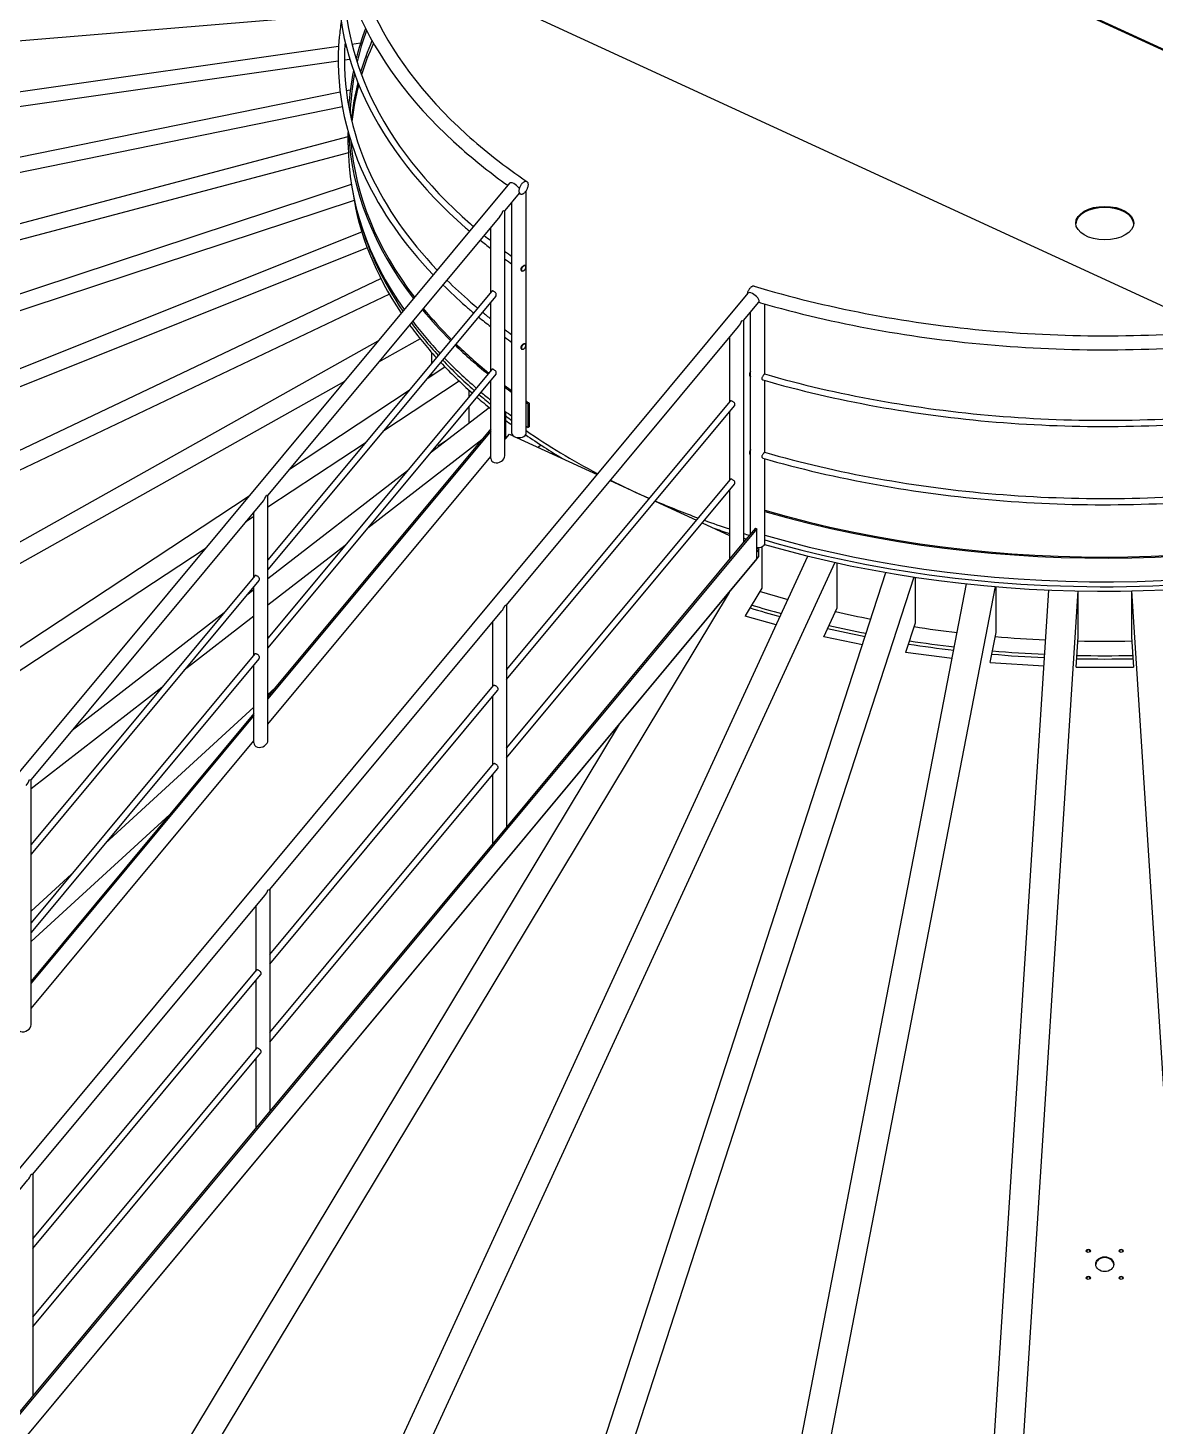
# Model space of a CAD drawing. Header units: millimetres. Extents: x 0 to 126150, y 0 to 89100.
# Drawn here: x 104295 to 108178, y 46745 to 51560 of the extents above; entities that cross this region are included whole.
import ezdxf

# ---------------------------------------------------------------- set-up
doc = ezdxf.new("R2010")
doc.units = ezdxf.units.MM
doc.header["$LTSCALE"] = 150
doc.layers.add('Visible', color=7, linetype='Continuous', lineweight=25)

msp = doc.modelspace()

# ---------------------------------------------------------------- linework, layer by layer
at = {"layer": 'Visible'}
for p, q in [((106401.2, 52318.49), (109635.34, 50829.29)), ((106481.64, 52277.37), (109630.9, 50827.25)), ((108390.33, 50516.39), (105652.97, 51776.85)), ((105370.93, 51606.7), (96945.41, 50911.44)), ((96535.79, 50235.56), (105365.54, 51497.65)), ((105387.06, 51500.73), (105390.4, 51501.2)), ((105411.59, 51504.23), (105441.03, 51508.44)), ((105479.32, 51513.91), (105481.83, 51514.27)), ((105364.11, 51445.93), (96508.11, 50180.09)), ((105404, 51451.63), (105385.41, 51448.97)), ((105425.84, 51454.75), (105425.33, 51454.68)), ((105466.02, 51460.49), (105458.07, 51459.36)), ((96232.13, 49481.99), (105370.57, 51340.23)), ((105391.51, 51344.49), (105405.68, 51347.37)), ((105426.78, 51351.66), (105431.9, 51352.7)), ((105378.38, 51288.31), (96215.38, 49425.07)), ((105400.58, 51292.82), (105399.26, 51292.55)), ((105419.67, 51296.7), (105416.02, 51295.96)), ((96076.51, 48713.52), (105398.91, 51186.05)), ((105398.91, 51157.36), (105398.91, 51199.54)), ((105399.34, 51130.01), (96070.91, 48655.87)), ((96070.91, 47939.82), (105409.45, 51022.21)), ((105954.07, 51025.46), (100149.06, 44056.44)), ((105987.88, 50990.58), (105938.1, 50930.82)), ((106011.09, 50163.04), (106011.09, 50998.88)), ((105418.92, 50965.84), (96076.51, 47882.17)), ((105962.79, 50163.04), (105962.79, 50960.46)), ((105921.36, 50910.71), (105121.99, 49951.06)), ((105938.19, 50086.82), (105938.19, 50930.92)), ((96215.38, 47170.62), (105445.18, 50858.26)), ((105889.89, 50649.7), (105889.89, 50872.94)), ((105464.35, 50802.3), (96232.13, 47113.7)), ((96508.11, 46415.6), (105510.85, 50697.3)), ((105893.11, 50653.57), (105122.07, 49727.93)), ((105540.61, 50642.81), (96535.79, 46360.12)), ((100971.28, 43677.84), (106776.3, 50646.86)), ((105906.95, 50636.9), (105122.07, 49694.65)), ((105889.89, 50380.26), (105889.89, 50616.42)), ((106760.32, 50552.22), (106813.41, 50615.94)), ((106833.31, 50368.21), (106833.31, 50609.61)), ((106785.01, 49817.8), (106785.01, 50581.85)), ((105944.21, 49572.46), (106743.58, 50532.11)), ((106760.41, 50552.32), (106760.41, 49788.26)), ((96945.41, 45684.25), (105502.24, 50483.02)), ((105646.73, 50489.25), (105503.28, 50408.8)), ((106712.11, 50494.33), (106712.11, 50271.1)), ((105686.63, 50405.69), (105686.63, 50441.84)), ((105893.11, 50384.12), (105122.07, 49458.49)), ((105906.95, 50367.46), (105122.07, 49425.2)), ((105670.08, 50352.54), (105731.54, 50393.02)), ((105686.63, 50363.44), (105686.63, 50372.4)), ((105385.31, 50342.64), (96983.68, 45630.91)), ((105781.36, 50343.44), (105518.03, 50170)), ((105814.78, 50290.09), (105814.78, 50312.46)), ((105889.89, 50077.87), (105889.89, 50346.98)), ((106833.31, 50098.76), (106833.31, 50346.04)), ((105196.7, 50040.75), (105608.66, 50312.09)), ((105944.3, 49349.32), (106715.33, 50274.96)), ((106018.17, 50265.35), (106021.98, 50268.11)), ((106018.17, 50183.7), (106018.17, 50265.35)), ((106021.98, 50268.11), (106021.98, 50186.46)), ((105681.2, 50096.45), (105883.83, 50253.29)), ((105814.78, 50199.84), (105814.78, 50256.81)), ((105941.28, 50233.29), (105938.19, 50234.72)), ((105941.28, 50233.29), (105938.19, 50229.58)), ((105941.28, 50146.4), (105941.28, 50233.29)), ((105944.3, 49316.04), (106729.17, 50258.3)), ((106712.11, 50237.82), (106712.11, 50001.65)), ((105889.89, 50179.39), (105122.07, 49257.62)), ((105889.89, 50171.6), (105122.07, 49249.83)), ((105942.87, 50207.11), (105941.28, 50205.88)), ((106021.98, 50186.46), (106018.17, 50183.7)), ((105456.62, 50129.55), (105122.07, 49909.21)), ((105858.73, 50141.98), (105465.77, 49837.82)), ((105711.42, 50119.84), (105708.78, 50122.27)), ((105709.98, 50122.65), (105743.99, 50145.04)), ((105938.19, 50142.69), (105941.28, 50146.4)), ((105941.28, 50146.4), (105953.75, 50161.38)), ((105953.75, 50161.38), (105966.76, 50155.39)), ((105978.5, 50149.98), (106255.98, 50022.21)), ((106052.69, 50115.82), (106061.74, 50124.1)), ((105122.07, 49162.94), (105889.89, 50084.71)), ((106129.28, 50081.88), (106128.31, 50080.99)), ((106833.31, 49784.44), (106833.31, 50076.6)), ((105122.07, 49663.66), (105603.17, 50036.05)), ((105944.3, 49079.88), (106715.33, 50005.52)), ((105944.3, 49046.6), (106729.17, 49988.85)), ((106301.42, 50001.29), (106435.82, 49939.4)), ((97521.8, 44985.77), (105057.43, 49949.02)), ((105105.24, 49930.96), (104305.88, 48971.31)), ((105122.07, 49107.06), (105122.07, 49951.16)), ((106455.85, 49930.17), (106598.03, 49864.7)), ((106712.11, 49968.37), (106712.11, 49730.27)), ((105073.77, 49669.94), (105073.77, 49893.18)), ((106805.95, 49835.14), (101050.8, 42925.99)), ((105073.77, 49877.4), (105044.65, 49858.22)), ((106618.07, 49855.48), (106712.11, 49812.18)), ((106801.26, 49837.3), (106755.14, 49781.93)), ((106801.26, 49837.3), (106805.95, 49835.14)), ((106805.95, 49730.87), (106805.95, 49835.14)), ((106760.41, 49789.94), (106761.42, 49789.47)), ((104905.38, 49766.49), (97570.18, 44935.24)), ((100983.76, 42740.33), (106813.73, 49739.32)), ((103385.65, 41934.74), (106982.44, 49741.27)), ((105387.74, 49777.41), (105122.07, 49571.78)), ((106755.14, 49781.93), (105939.03, 48802.17)), ((106805.95, 49768.97), (106813.73, 49765.38)), ((106813.73, 49765.38), (106805.95, 49756.04)), ((106813.73, 49739.32), (106813.73, 49765.38)), ((106824.86, 49631.11), (106824.86, 49773.84)), ((101050.8, 42821.72), (106805.95, 49730.87)), ((107075.03, 49719.61), (103478.04, 41912.64)), ((107082.91, 49562.95), (107082.91, 49717.88)), ((105076.99, 49673.81), (104305.96, 48748.17)), ((105090.83, 49657.14), (104305.96, 48714.89)), ((104648.68, 41676.14), (107251, 49684.82)), ((107347.19, 49669.15), (104744.77, 41660.16)), ((105953.92, 41500.82), (107528.67, 49645.72)), ((107352.56, 49511.9), (107352.56, 49668.34)), ((106710.99, 49615.98), (102268.23, 42245.42)), ((105049.42, 49607.42), (105073.77, 49626.27)), ((105073.77, 49400.5), (105073.77, 49636.66)), ((107627.29, 49636.24), (106052.5, 41491.15)), ((106766.94, 49535.01), (106824.86, 49631.11)), ((107284.95, 41410.98), (107812.1, 49624.46)), ((107911.95, 49621.29), (107384.79, 41407.74)), ((107630.41, 49478.61), (107630.41, 49635.98)), ((107912.97, 49463.49), (107912.97, 49621.27)), ((108096.85, 49621.27), (108096.85, 49463.49)), ((108625.03, 41407.74), (108097.87, 49621.29)), ((104447.94, 49141.85), (104971.38, 49547.02)), ((105128.1, 48592.7), (105927.46, 49552.35)), ((105944.3, 49572.56), (105944.3, 48808.5)), ((107037.09, 49463.5), (107082.91, 49562.95)), ((105073.77, 49534.4), (104833.98, 49348.79)), ((105896, 49514.57), (105896, 49291.34)), ((106873.37, 49504.55), (106766.28, 49534.32)), ((107319.41, 49409.89), (107352.56, 49511.9)), ((107170.08, 49435.79), (107036.57, 49462.77)), ((107610.35, 49374.87), (107630.41, 49478.61)), ((107906.26, 49358.88), (107912.97, 49463.49)), ((108096.85, 49463.49), (108103.56, 49358.88)), ((105076.99, 49404.37), (104305.96, 48478.73)), ((107478.85, 49388.07), (107319.03, 49409.13)), ((105090.83, 49387.7), (104305.96, 48445.45)), ((105073.77, 49098.11), (105073.77, 49367.22)), ((107795.26, 49362.05), (107610.13, 49374.09)), ((108103.64, 49358.09), (107906.18, 49358.09)), ((104755.95, 49288.38), (104305.96, 48940.08)), ((105122.07, 49264.77), (105147.08, 49287.63)), ((105128.18, 48369.57), (105899.22, 49295.2)), ((105128.18, 48336.29), (105913.06, 49278.54)), ((105896, 49258.06), (105896, 49021.9)), ((104561.13, 48751.78), (105073.77, 49220.6)), ((102180.71, 42273.35), (106333.39, 49162.66)), ((105073.77, 49199.63), (104305.96, 48277.86)), ((105073.77, 49191.84), (104305.96, 48270.07)), ((104305.96, 48183.18), (105073.77, 49104.95)), ((105128.18, 48100.12), (105899.22, 49025.76)), ((104305.96, 48127.3), (104305.96, 48971.41)), ((105128.18, 48066.84), (105913.06, 49009.1)), ((105896, 48988.62), (105896, 48750.52)), ((104783.5, 48851.15), (104305.96, 48414.44)), ((105939.03, 48802.17), (105122.91, 47822.42)), ((104305.96, 48518.43), (104444.77, 48645.36)), ((105128.18, 48592.8), (105128.18, 47828.74)), ((104311.99, 47612.94), (105111.35, 48572.6)), ((105079.88, 48534.82), (105079.88, 48311.58)), ((104312.07, 47389.81), (105083.1, 48315.45)), ((104312.07, 47356.53), (105096.94, 48298.78)), ((105079.88, 48278.3), (105079.88, 48042.14)), ((104312.07, 47120.37), (105083.1, 48046)), ((104312.07, 47087.09), (105096.94, 48029.34)), ((105079.88, 48008.86), (105079.88, 47770.76)), ((105122.91, 47822.42), (104306.8, 46842.66)), ((103495.87, 46633.19), (104295.24, 47592.84)), ((104312.07, 47613.05), (104312.07, 46848.99)), ((104306.8, 46842.66), (103490.69, 45862.9))]:
    msp.add_line(p, q, dxfattribs=at)
for centre, major_axis, ratio, start_param, end_param in [((108004.91, 51239.01), (-2606, 0), 0.5773503, 6.0692757, 6.1399351), ((108004.91, 51239.01), (-2600, 0), 0.5773503, 6.0735174, 6.1469021), ((108004.91, 51157.36), (-2600, 0), 0.5773503, 6.0414805, 6.1158575), ((108004.91, 51136.95), (-2600, 0), 0.5773503, 6.0335599, 6.1082257), ((108004.91, 51239.01), (-2606, 0), 0.5773503, 6.1670388, 6.2511873), ((108004.91, 51239.01), (-2600, 0), 0.5773503, 6.1741133, 6.2676644), ((108004.91, 51157.36), (-2600, 0), 0.5773503, 6.1393932, 6.2252081), ((108004.91, 51136.95), (-2600, 0), 0.5773503, 6.1310128, 6.2158282), ((108004.91, 51239.01), (-2606, 0), 0.5773503, 0.0287535, 0.4179701), ((108004.91, 51239.01), (2606, 0), 0.5773503, 4.2460978, 6.2544318), ((108004.91, 51157.36), (-2606, 0), 0.5773503, 0, 0.3866788), ((108004.91, 51239.01), (-2600, 0), 0.5773503, 0.0456547, 0.4160067), ((108004.91, 51239.01), (2600, 0), 0.5773503, 4.244936, 6.2375306), ((108004.91, 51157.36), (2606, 0), 0.5773503, 4.2460978, 6.2831853), ((108004.91, 51121.44), (-2600, 0), 0.5773503, 0.0846696, 0.3704764), ((105972.63, 51010), (-18.56, 15.46), 0.4023769, 4.1944772, 6.2831853), ((108004.91, 51121.44), (2600, 0), 0.5773503, 4.2447062, 6.1985157), ((108004.91, 50883.84), (100, 0), 0.5773503, 0.0353627, 3.1062299), ((108004.91, 51136.95), (-2600, 0), 0.5773503, 0.1638343, 0.3765923), ((105914.04, 50939.66), (14.26, 39.39), 0.4948632, 4.0809154, 4.6706172), ((105914.04, 50939.66), (-24.13, 8.73), 0.1154811, 2.510119, 3.0998209), ((106794.85, 50631.4), (18.56, -15.46), 0.4023769, 0, 3.1415927), ((108004.91, 51239.01), (2606, 0), 0.5773503, 3.5877607, 3.6677374), ((108004.91, 51239.01), (2600, 0), 0.5773503, 3.585907, 3.66617), ((108004.91, 51121.44), (2600, 0), 0.5773503, 3.541504, 3.6244933), ((108004.91, 51136.95), (2600, 0), 0.5773503, 3.5474598, 3.6300644), ((108004.91, 51157.36), (2606, 0), 0.5773503, 3.5572226, 3.6390266), ((106736.26, 50561.06), (14.26, 39.39), 0.4948632, 4.0809154, 4.6706172), ((106736.26, 50561.06), (-24.13, 8.73), 0.1154811, 2.510119, 3.0998209), ((108004.91, 51239.01), (2606, 0), 0.5773503, 3.6792793, 3.7588567), ((108004.91, 51239.01), (2600, 0), 0.5773503, 3.6777505, 3.7575798), ((108004.91, 51136.95), (2600, 0), 0.5773503, 3.6419398, 3.7235528), ((108004.91, 51157.36), (2606, 0), 0.5773503, 3.6507989, 3.7317722), ((108004.91, 51121.44), (2600, 0), 0.5773503, 3.6364169, 3.7183206), ((108004.91, 51239.01), (2600, 0), 0.5773503, 3.7935577, 3.8089986), ((108004.91, 51239.01), (2606, 0), 0.5773503, 3.7965681, 3.8119148), ((108004.91, 51121.44), (2600, 0), 0.5773503, 3.7295247, 3.7622953), ((108004.91, 51136.95), (2600, 0), 0.5773503, 3.7347221, 3.7622953), ((108004.91, 51157.36), (2606, 0), 0.5773503, 3.7428625, 3.7655083), ((108004.91, 51239.01), (2600, 0), 0.5773503, 3.8384655, 3.8449641), ((108004.91, 51239.01), (2606, 0), 0.5773503, 3.8412119, 3.8454168), ((108004.91, 51157.36), (2606, 0), 0.5773503, 3.7965681, 3.8119148), ((108004.91, 51136.95), (2600, 0), 0.5773503, 3.7955147, 3.8089986), ((108004.91, 51121.44), (2600, 0), 0.5773503, 3.7955147, 3.8089986), ((108004.91, 51157.36), (2606, 0), 0.5773503, 3.8412119, 3.8454168), ((108004.91, 51136.95), (2600, 0), 0.5773503, 3.8384655, 3.9757894), ((105986.94, 50163.04), (-24.15, 0), 0.5773503, 0, 3.1415927), ((108004.91, 51121.44), (2600, 0), 0.5773503, 3.8377746, 3.9119387), ((105914.04, 50082.34), (22.81, 10.66), 0.7451784, 2.8065858, 5.9481785), ((108004.91, 51136.95), (2600, 0), 0.5773503, 3.9984422, 4.0646904), ((105097.92, 49959.91), (14.26, 39.39), 0.4948632, 4.0809154, 4.6706172), ((105097.92, 49959.91), (-24.13, 8.73), 0.1154811, 2.510119, 3.0998209), ((108004.91, 51136.95), (2600, 0), 0.5773503, 4.0744838, 4.1435119), ((108004.91, 51136.95), (2600, 0), 0.5773503, 4.244936, 5.3770717), ((108004.91, 51136.95), (2600, 0), 0.5773503, 4.1531853, 4.1919846), ((108004.91, 51121.44), (2600, 0), 0.5773503, 4.1663485, 4.1919846), ((108004.91, 51136.95), (2600, 0), 0.5773503, 4.2132679, 4.2221448), ((108004.91, 51121.44), (2600, 0), 0.5773503, 4.2132679, 4.2176614), ((106809.16, 49784.44), (24.15, 0), 0.5773503, 4.5790313, 6.2831853), ((108004.91, 50899.35), (2514, 0), 0.5773503, 4.2207222, 4.2633428), ((105920.15, 49581.3), (14.26, 39.39), 0.4948632, 4.0809154, 4.6706172), ((105920.15, 49581.3), (-24.13, 8.73), 0.1154811, 2.510119, 3.0998209), ((108004.91, 50887.92), (2600, 0), 0.5773503, 4.2234159, 4.267677), ((108004.91, 50899.35), (2600, 0), 0.5773503, 4.2259483, 4.2696681), ((108004.91, 50899.35), (2514, 0), 0.5773503, 4.3343991, 4.3860194), ((108004.91, 50899.35), (2600, 0), 0.5773503, 4.3383196, 4.3907103), ((108004.91, 50899.35), (2514, 0), 0.5773503, 4.4480774, 4.5086403), ((108004.91, 50887.92), (2600, 0), 0.5773503, 4.336349, 4.3892929), ((108004.91, 50899.35), (2600, 0), 0.5773503, 4.4506912, 4.511711), ((108004.91, 50899.35), (2514, 0), 0.5773503, 4.5617569, 4.6312199), ((108004.91, 50899.35), (2514, 0), 0.5773503, 4.6754378, 4.7493402), ((108004.91, 50887.92), (2600, 0), 0.5773503, 4.4492829, 4.5108628), ((108004.91, 50887.92), (2600, 0), 0.5773503, 4.5622175, 4.6323983), ((108004.91, 50899.35), (2600, 0), 0.5773503, 4.5630629, 4.6326805), ((108004.91, 50899.35), (2600, 0), 0.5773503, 4.6754349, 4.7493431), ((108004.91, 50887.92), (2600, 0), 0.5773503, 4.6751529, 4.7496251), ((105097.92, 49102.58), (22.81, 10.66), 0.7451784, 2.8065858, 5.9481785), ((104281.81, 48980.15), (14.26, 39.39), 0.4948632, 4.0809154, 4.6706172), ((104281.81, 48980.15), (-24.13, 8.73), 0.1154811, 2.510119, 3.0998209), ((105104.03, 48601.54), (14.26, 39.39), 0.4948632, 4.0809154, 4.6706172), ((105104.03, 48601.54), (-24.13, 8.73), 0.1154811, 2.510119, 3.0998209), ((104281.81, 48122.83), (22.81, 10.66), 0.7451784, 2.8065858, 5.9481785), ((108004.91, 48062.83), (12220, 0), 0.5773503, 4.0580523, 6.2831853), ((104287.92, 47621.79), (14.26, 39.39), 0.4948632, 4.0809154, 4.6706172), ((104287.92, 47621.79), (-24.13, 8.73), 0.1154811, 2.510119, 3.0998209), ((107948.34, 47346.36), (7, 0), 0.8217901, 0.2502291, 2.8913635), ((108061.48, 47346.36), (7, 0), 0.8217901, 0.2502291, 2.8913635), ((108004.91, 47299.87), (31, 0), 0.8217901, 0.0559447, 3.0856479), ((107948.34, 47253.38), (7, 0), 0.8217901, 0.2502291, 2.8913635), ((108061.48, 47253.38), (7, 0), 0.8217901, 0.2502291, 2.8913635)]:
    msp.add_ellipse(centre, major_axis=major_axis, ratio=ratio, start_param=start_param, end_param=end_param, dxfattribs=at)
for centre, major_axis, ratio in [((108004.91, 50887.92), (100, 0), 0.5773503), ((107948.34, 47349.2), (7, 0), 0.8217901), ((108004.91, 47302.72), (31, 0), 0.8217901), ((108061.48, 47349.2), (7, 0), 0.8217901), ((107948.34, 47256.23), (7, 0), 0.8217901), ((108061.48, 47256.23), (7, 0), 0.8217901)]:
    msp.add_ellipse(centre, major_axis=major_axis, ratio=ratio, dxfattribs=at)
for points, knots in [([(106819.3, 50613.64), (107072.81, 50540.25), (107346.62, 50490.65), (107907.15, 50443.92), (108193.76, 50446.76), (108751.05, 50504.55), (109021.63, 50559.5), (109519.66, 50716.17), (109747, 50817.89), (110135.37, 51058.33), (110296.33, 51197.03), (110534.37, 51497.49), (110611.8, 51659.2), (110674.02, 51987.14), (110660.05, 52153.05), (110544.12, 52473.55), (110441.94, 52628.01), (110159.05, 52911.74), (109977.29, 53040.66), (109553.05, 53258.85), (109310.47, 53347.98), (108789.49, 53477.34), (108511.21, 53517.59), (107947, 53545.3), (107661.17, 53532.78), (107110.61, 53456.25), (106845.97, 53392.24), (106364.42, 53218.91), (106147.61, 53109.6), (105783.96, 52856.19), (105637.14, 52712.12), (105429.87, 52403.99), (105368.9, 52240.01), (105339.64, 51910.95), (105370.08, 51746.22), (105517.48, 51430.35), (105635.08, 51279.36), (105838.91, 51099.97), (105891.74, 51058.24), (105948, 51018.17)], [1.8914181, 1.8914181, 1.8914181, 1.8914181, 2.2127724, 2.2127724, 2.5339234, 2.5339234, 2.8550866, 2.8550866, 3.1764708, 3.1764708, 3.4979957, 3.4979957, 3.817897, 3.817897, 4.1328841, 4.1328841, 4.4493197, 4.4493197, 4.7700749, 4.7700749, 5.0916197, 5.0916197, 5.4129245, 5.4129245, 5.7340605, 5.7340605, 6.0552504, 6.0552504, 6.3766862, 6.3766862, 6.698138, 6.698138, 7.0172929, 7.0172929, 7.3317566, 7.3317566, 7.649189, 7.649189, 7.7499335, 7.7499335, 7.7499335, 7.7499335]), ([(106796.85, 50670.62), (107042.94, 50596.62), (107309.84, 50545.38), (107858.43, 50493.76), (108140.03, 50493.4), (108689.2, 50543.68), (108956.65, 50594.3), (109450.08, 50741.2), (109675.97, 50837.43), (110063.34, 51065.28), (110224.75, 51196.84), (110467.8, 51481.74), (110549.06, 51635.01), (110624.74, 51949.76), (110617.9, 52111.42), (110514.81, 52426.11), (110418.59, 52579.16), (110147.02, 52858.83), (109972.94, 52985.66), (109564.07, 53201.46), (109329.53, 53290.48), (108823.24, 53421.77), (108551.55, 53463.99), (107998.59, 53497.14), (107717.41, 53488.05), (107174.3, 53419.45), (106912.47, 53359.96), (106434.9, 53196.86), (106219.23, 53093.3), (105855.75, 52853.08), (105708.03, 52716.5), (105494.19, 52424.12), (105428.54, 52268.39), (105384.95, 51951.23), (105408.34, 51789.57), (105543.84, 51478.62), (105655.36, 51329.33), (105868.75, 51136.85), (105938.39, 51082.48), (106014.14, 51031.01)], [1.8759936, 1.8759936, 1.8759936, 1.8759936, 2.1946148, 2.1946148, 2.5134513, 2.5134513, 2.8322893, 2.8322893, 3.1509143, 3.1509143, 3.4693437, 3.4693437, 3.7890587, 3.7890587, 4.1139278, 4.1139278, 4.4379531, 4.4379531, 4.7572071, 4.7572071, 5.075635, 5.075635, 5.3943075, 5.3943075, 5.7131614, 5.7131614, 6.0319751, 6.0319751, 6.3505469, 6.3505469, 6.669017, 6.669017, 6.9893975, 6.9893975, 7.3150463, 7.3150463, 7.6379515, 7.6379515, 7.7728837, 7.7728837, 7.7728837, 7.7728837]), ([(105369.19, 51811.61), (105368.7, 51807.05), (105368.25, 51802.48), (105352.94, 51635.48), (105383.14, 51471.64), (105530.53, 51157.61), (105648, 51007.51), (105807.43, 50868.09), (105811.94, 50864.18), (105816.49, 50860.29)], [7.00676313, 7.00676313, 7.00676313, 7.00676313, 7.01569684, 7.01569684, 7.33321789, 7.33321789, 7.65209376, 7.65209376, 7.66131784, 7.66131784, 7.66131784, 7.66131784]), ([(106826.92, 50347.88), (107079.12, 50275.17), (107351.51, 50226.04), (107909.21, 50179.83), (108194.41, 50182.75), (108748.86, 50240.33), (109018.02, 50294.98), (109513.18, 50450.6), (109739.09, 50551.54), (110124.76, 50789.75), (110284.46, 50926.97), (110520.95, 51223.88), (110597.86, 51383.51), (110646.31, 51634.34), (110650.1, 51723.23), (110640.62, 51811.61)], [1.8930582, 1.8930582, 1.8930582, 1.8930582, 2.2136561, 2.2136561, 2.5341643, 2.5341643, 2.8546781, 2.8546781, 3.1752898, 3.1752898, 3.4959668, 3.4959668, 3.8159427, 3.8159427, 3.9888112, 3.9888112, 3.9888112, 3.9888112]), ([(105385.82, 51743.27), (105381.49, 51602.27), (105411.78, 51460.92), (105548.54, 51169.18), (105665.09, 51020.31), (105823.18, 50882.63), (105826.64, 50879.64), (105830.12, 50876.65)], [7.05084546, 7.05084546, 7.05084546, 7.05084546, 7.33287568, 7.33287568, 7.65400678, 7.65400678, 7.6611613, 7.6611613, 7.6611613, 7.6611613]), ([(106832.88, 50368.33), (107082.68, 50296.32), (107352.63, 50247.51), (107905.66, 50201.31), (108188.64, 50203.93), (108738.88, 50260.35), (109006.04, 50314.14), (109497.38, 50467.38), (109721.48, 50566.77), (110103.96, 50800.91), (110262.27, 50935.59), (110497.57, 51226.55), (110574.36, 51382.76), (110620.28, 51608.62), (110626.07, 51675.98), (110624, 51743.27)], [1.8930803, 1.8930803, 1.8930803, 1.8930803, 2.2124804, 2.2124804, 2.5319708, 2.5319708, 2.8514561, 2.8514561, 3.1708434, 3.1708434, 3.4901587, 3.4901587, 3.8101392, 3.8101392, 3.9447288, 3.9447288, 3.9447288, 3.9447288]), ([(105374.36, 51581.94), (105371.64, 51564.14), (105369.47, 51546.31), (105352.94, 51366.04), (105383.14, 51202.2), (105511.57, 50928.58), (105590.47, 50815.61), (105691.06, 50709.71)], [6.98080824, 6.98080824, 6.98080824, 6.98080824, 7.01569684, 7.01569684, 7.33321789, 7.33321789, 7.57020498, 7.57020498, 7.57020498, 7.57020498]), ([(106826.92, 50078.44), (107079.12, 50005.73), (107351.51, 49956.6), (107909.21, 49910.39), (108194.41, 49913.3), (108748.86, 49970.88), (109018.02, 50025.54), (109513.18, 50181.15), (109739.09, 50282.1), (110124.76, 50520.3), (110284.46, 50657.53), (110520.95, 50954.44), (110597.86, 51114.07), (110648.86, 51378.11), (110650.92, 51480.5), (110635.46, 51581.94)], [1.8930582, 1.8930582, 1.8930582, 1.8930582, 2.2136561, 2.2136561, 2.5341643, 2.5341643, 2.8546781, 2.8546781, 3.1752898, 3.1752898, 3.4959668, 3.4959668, 3.8159427, 3.8159427, 4.014766, 4.014766, 4.014766, 4.014766]), ([(105387.83, 51511.96), (105376.34, 51358.35), (105406.02, 51203.78), (105529.23, 50940.93), (105606.25, 50830.27), (105704.79, 50726.19)], [7.02541614, 7.02541614, 7.02541614, 7.02541614, 7.33287568, 7.33287568, 7.56883661, 7.56883661, 7.56883661, 7.56883661]), ([(106832.88, 50098.89), (107082.68, 50026.87), (107352.63, 49978.07), (107905.66, 49931.86), (108188.64, 49934.48), (108738.88, 49990.91), (109006.04, 50044.7), (109497.38, 50197.93), (109721.48, 50297.33), (110103.96, 50531.47), (110262.27, 50666.15), (110497.57, 50957.11), (110574.36, 51113.32), (110622.85, 51351.81), (110627.97, 51432.01), (110621.99, 51511.96)], [1.8930803, 1.8930803, 1.8930803, 1.8930803, 2.2124804, 2.2124804, 2.5319708, 2.5319708, 2.8514561, 2.8514561, 3.1708434, 3.1708434, 3.4901587, 3.4901587, 3.8101392, 3.8101392, 3.9701581, 3.9701581, 3.9701581, 3.9701581]), ([(105987.49, 50998.4), (105987.49, 50999.61), (105987.58, 51000.99), (105987.98, 51003.87), (105988.28, 51005.35), (105989, 51008.11), (105989.48, 51009.64), (105990.62, 51012.67), (105991.28, 51014.17), (105992.61, 51016.87), (105993.41, 51018.3), (105995.12, 51021.03), (105996.04, 51022.32), (105997.8, 51024.53), (105998.79, 51025.65), (106000.83, 51027.65), (106001.87, 51028.53), (106003.78, 51029.91), (106004.82, 51030.54), (106006.85, 51031.49), (106007.85, 51031.81), (106009.61, 51032.14), (106010.52, 51032.18), (106012.24, 51031.94), (106013.04, 51031.66), (106014.37, 51030.89), (106015.03, 51030.35), (106016.17, 51028.97), (106016.65, 51028.13), (106017.37, 51026.41), (106017.68, 51025.37), (106018.07, 51023.07), (106018.17, 51021.81), (106018.17, 51019.4), (106018.07, 51018.01), (106017.68, 51015.14), (106017.37, 51013.65), (106016.65, 51010.89), (106016.17, 51009.36), (106015.03, 51006.33), (106014.37, 51004.83), (106013.04, 51002.13), (106012.24, 51000.7), (106010.52, 50997.97), (106009.61, 50996.68), (106007.85, 50994.47), (106006.85, 50993.34), (106005.83, 50992.34), (106005.83, 50992.34), (106005.82, 50992.33)], [0, 0, 0, 0, 0.4444552, 0.4444552, 0.8889105, 0.8889105, 1.3375249, 1.3375249, 1.7861394, 1.7861394, 2.2398735, 2.2398735, 2.6936075, 2.6936075, 3.1516947, 3.1516947, 3.6097818, 3.6097818, 4.0679449, 4.0679449, 4.526108, 4.526108, 4.9800172, 4.9800172, 5.4339264, 5.4339264, 5.8826285, 5.8826285, 6.3313307, 6.3313307, 6.7757172, 6.7757172, 7.2201038, 7.2201038, 7.6644903, 7.6644903, 8.1088768, 8.1088768, 8.557579, 8.557579, 9.0062812, 9.0062812, 9.4601904, 9.4601904, 9.9140995, 9.9140995, 10.3722627, 10.3722627, 10.3740874, 10.3740874, 10.3740874, 10.3740874]), ([(106005.82, 50992.33), (106004.81, 50991.34), (106003.77, 50990.47), (106001.87, 50989.09), (106000.83, 50988.46), (105998.79, 50987.51), (105997.8, 50987.19), (105996.04, 50986.86), (105995.12, 50986.82), (105993.41, 50987.06), (105992.61, 50987.34), (105991.28, 50988.11), (105990.62, 50988.65), (105989.48, 50990.03), (105989, 50990.87), (105988.28, 50992.59), (105987.98, 50993.63), (105987.58, 50995.93), (105987.49, 50997.19), (105987.49, 50998.4)], [10.3740874, 10.3740874, 10.3740874, 10.3740874, 10.8304258, 10.8304258, 11.2885129, 11.2885129, 11.7466, 11.7466, 12.2003341, 12.2003341, 12.6540682, 12.6540682, 13.1026826, 13.1026826, 13.5512971, 13.5512971, 13.9957523, 13.9957523, 14.4402075, 14.4402075, 14.4402075, 14.4402075]), ([(105987.81, 50990.5), (105988.02, 50990.36), (105988.22, 50990.22), (105988.94, 50989.73), (105989.46, 50989.38), (105990.49, 50988.68), (105991.01, 50988.33), (105991.53, 50987.98)], [1.4901754606, 1.4901754606, 1.4901754606, 1.4901754606, 1.4905305433, 1.4905305433, 1.491429495, 1.491429495, 1.4923284468, 1.4923284468, 1.4923284468, 1.4923284468]), ([(106005.82, 50741.86), (106005.29, 50741.81), (106004.69, 50741.67), (106003.13, 50741.12), (106002.14, 50740.64), (106000.02, 50739.39), (105998.91, 50738.62), (105996.75, 50736.82), (105995.73, 50735.79), (105994.14, 50733.71), (105993.55, 50732.67), (105992.83, 50730.57), (105992.7, 50729.53), (105992.92, 50727.47), (105993.3, 50726.48), (105994.37, 50724.94), (105994.97, 50724.35), (105995.66, 50723.88)], [-3.8997379, -3.8997379, -3.8997379, -3.8997379, -3.6129298, -3.6129298, -3.2248073, -3.2248073, -2.8148564, -2.8148564, -2.3818127, -2.3818127, -1.9926202, -1.9926202, -1.6165425, -1.6165425, -1.218021, -1.218021, -0.8984639, -0.8984639, -0.8984639, -0.8984639]), ([(105995.66, 50723.88), (105995.81, 50723.78), (105995.95, 50723.68), (105996.24, 50723.48), (105996.39, 50723.39), (105996.68, 50723.19), (105996.82, 50723.09), (105997.11, 50722.89), (105997.26, 50722.8), (105997.55, 50722.6), (105997.69, 50722.5), (105997.84, 50722.4)], [1.4903312619, 1.4903312619, 1.4903312619, 1.4903312619, 1.4905852817, 1.4905852817, 1.4908393015, 1.4908393015, 1.4910933213, 1.4910933213, 1.4913473411, 1.4913473411, 1.4916013609, 1.4916013609, 1.4916013609, 1.4916013609]), ([(105996.06, 50726.99), (105996.06, 50727.53), (105996.1, 50728.14), (105996.27, 50729.41), (105996.41, 50730.06), (105996.73, 50731.28), (105996.94, 50731.95), (105997.44, 50733.29), (105997.73, 50733.95), (105998.32, 50735.14), (105998.67, 50735.77), (105999.43, 50736.98), (105999.83, 50737.54), (106000.61, 50738.52), (106001.05, 50739.01), (106001.94, 50739.9), (106002.4, 50740.28), (106003.24, 50740.89), (106003.7, 50741.17), (106004.6, 50741.59), (106005.04, 50741.73), (106005.56, 50741.83), (106005.69, 50741.84), (106005.82, 50741.86)], [0, 0, 0, 0, 0.1959937, 0.1959937, 0.3919874, 0.3919874, 0.5898341, 0.5898341, 0.7876809, 0.7876809, 0.9877961, 0.9877961, 1.1879113, 1.1879113, 1.3899342, 1.3899342, 1.5919571, 1.5919571, 1.7939948, 1.7939948, 1.9960325, 1.9960325, 2.0633003, 2.0633003, 2.0633003, 2.0633003]), ([(106005.82, 50726.27), (106005.69, 50726.09), (106005.56, 50725.91), (106005.04, 50725.26), (106004.6, 50724.77), (106003.7, 50723.88), (106003.24, 50723.5), (106002.4, 50722.89), (106001.94, 50722.61), (106001.05, 50722.19), (106000.61, 50722.05), (105999.83, 50721.91), (105999.43, 50721.89), (105998.67, 50721.99), (105998.32, 50722.12), (105997.73, 50722.46), (105997.44, 50722.7), (105996.94, 50723.3), (105996.73, 50723.67), (105996.41, 50724.43), (105996.27, 50724.89), (105996.1, 50725.91), (105996.06, 50726.46), (105996.06, 50726.99)], [4.3047382, 4.3047382, 4.3047382, 4.3047382, 4.3720061, 4.3720061, 4.5740438, 4.5740438, 4.7760815, 4.7760815, 4.9781044, 4.9781044, 5.1801273, 5.1801273, 5.3802425, 5.3802425, 5.5803577, 5.5803577, 5.7782044, 5.7782044, 5.9760512, 5.9760512, 6.1720449, 6.1720449, 6.3680386, 6.3680386, 6.3680386, 6.3680386]), ([(106007.67, 50741.47), (106007.31, 50741.72), (106006.87, 50741.85), (106006.18, 50741.88), (106006.01, 50741.87), (106005.82, 50741.86)], [-4.30293999, -4.30293999, -4.30293999, -4.30293999, -3.99898318, -3.99898318, -3.89973791, -3.89973791, -3.89973791, -3.89973791]), ([(106005.82, 50741.86), (106006.08, 50741.88), (106006.35, 50741.87), (106006.98, 50741.79), (106007.33, 50741.66), (106007.92, 50741.32), (106008.21, 50741.08), (106008.71, 50740.48), (106008.92, 50740.11), (106009.24, 50739.35), (106009.37, 50738.89), (106009.55, 50737.87), (106009.59, 50737.32), (106009.59, 50736.25), (106009.55, 50735.64), (106009.37, 50734.38), (106009.24, 50733.72), (106008.92, 50732.5), (106008.71, 50731.83), (106008.21, 50730.49), (106007.92, 50729.83), (106007.33, 50728.64), (106006.98, 50728.01), (106006.35, 50727.01), (106006.08, 50726.62), (106005.82, 50726.27)], [2.0633003, 2.0633003, 2.0633003, 2.0633003, 2.1961817, 2.1961817, 2.396331, 2.396331, 2.5941948, 2.5941948, 2.7920586, 2.7920586, 2.988039, 2.988039, 3.1840193, 3.1840193, 3.3799996, 3.3799996, 3.5759799, 3.5759799, 3.7738438, 3.7738438, 3.9717076, 3.9717076, 4.1718568, 4.1718568, 4.3047382, 4.3047382, 4.3047382, 4.3047382]), ([(106007.67, 50741.47), (106007.68, 50741.47), (106007.69, 50741.46), (106007.71, 50741.45), (106007.71, 50741.44), (106007.73, 50741.43), (106007.74, 50741.42), (106007.76, 50741.41), (106007.77, 50741.4), (106007.79, 50741.39), (106007.8, 50741.38), (106007.81, 50741.38)], [1.49035719816, 1.49035719816, 1.49035719816, 1.49035719816, 1.49037407551, 1.49037407551, 1.490390952859, 1.490390952859, 1.490407830209, 1.490407830209, 1.490424707559, 1.490424707559, 1.490441584908, 1.490441584908, 1.490441584908, 1.490441584908]), ([(105725.03, 50675.03), (105749.84, 50650.45), (105775.82, 50626.29), (105812.09, 50594.57), (105821.37, 50586.62), (105830.77, 50578.73)], [7.596270106, 7.596270106, 7.596270106, 7.596270106, 7.652093758, 7.652093758, 7.670912269, 7.670912269, 7.670912269, 7.670912269]), ([(105738.72, 50691.45), (105764.43, 50665.92), (105791.45, 50640.82), (105827.85, 50609.12), (105836.07, 50602.09), (105844.4, 50595.09)], [7.595276318, 7.595276318, 7.595276318, 7.595276318, 7.654006777, 7.654006777, 7.670868647, 7.670868647, 7.670868647, 7.670868647]), ([(105908.85, 50641.99), (105908.85, 50642.55), (105908.78, 50643.13), (105908.51, 50644.31), (105908.29, 50644.9), (105907.45, 50646.63), (105906.59, 50647.73), (105904.71, 50649.62), (105903.57, 50650.52), (105901.23, 50652.09), (105900.03, 50652.75), (105897.93, 50653.71), (105896.88, 50654.09), (105895.11, 50654.42), (105894.37, 50654.38), (105893.56, 50654), (105893.32, 50653.81), (105893.11, 50653.56)], [0, 0, 0, 0, 0.2039572, 0.2039572, 0.4079143, 0.4079143, 0.8158287, 0.8158287, 1.2193807, 1.2193807, 1.6229327, 1.6229327, 2.0264847, 2.0264847, 2.4300367, 2.4300367, 2.6293374, 2.6293374, 2.6293374, 2.6293374]), ([(106796.85, 50670.62), (106796.52, 50670.72), (106796.19, 50670.79), (106794.98, 50670.96), (106794.07, 50670.92), (106792.31, 50670.59), (106791.31, 50670.27), (106789.28, 50669.32), (106788.24, 50668.69), (106786.33, 50667.31), (106785.29, 50666.44), (106783.25, 50664.44), (106782.26, 50663.31), (106780.5, 50661.1), (106779.58, 50659.81), (106777.87, 50657.09), (106777.07, 50655.65), (106775.74, 50652.96), (106775.08, 50651.46), (106773.94, 50648.43), (106773.46, 50646.9), (106772.82, 50644.43), (106772.57, 50643.29), (106772.38, 50642.16)], [9.2774932, 9.2774932, 9.2774932, 9.2774932, 9.4601942, 9.4601942, 9.9141034, 9.9141034, 10.3722665, 10.3722665, 10.8304296, 10.8304296, 11.2885168, 11.2885168, 11.7466039, 11.7466039, 12.200338, 12.200338, 12.654072, 12.654072, 13.1026865, 13.1026865, 13.5513009, 13.5513009, 13.8990848, 13.8990848, 13.8990848, 13.8990848]), ([(105906.95, 50636.9), (105907.33, 50637.36), (105907.67, 50637.88), (105908.53, 50639.53), (105908.85, 50640.78), (105908.85, 50641.99)], [6.06545561, 6.06545561, 6.06545561, 6.06545561, 6.28317912, 6.28317912, 6.72923284, 6.72923284, 6.72923284, 6.72923284]), ([(106813.53, 50616.1), (106813.87, 50615.91), (106814.21, 50615.73), (106816.13, 50614.75), (106817.73, 50614.09), (106819.3, 50613.64)], [-7.11088122, -7.11088122, -7.11088122, -7.11088122, -6.97789084, -6.97789084, -6.36387077, -6.36387077, -6.36387077, -6.36387077]), ([(106005.82, 50472.41), (106005.29, 50472.36), (106004.69, 50472.22), (106003.13, 50471.67), (106002.14, 50471.2), (106000.02, 50469.95), (105998.91, 50469.17), (105996.75, 50467.37), (105995.73, 50466.35), (105994.14, 50464.27), (105993.55, 50463.23), (105992.83, 50461.13), (105992.7, 50460.09), (105992.92, 50458.02), (105993.3, 50457.04), (105994.37, 50455.49), (105994.97, 50454.9), (105995.66, 50454.43)], [-3.8997379, -3.8997379, -3.8997379, -3.8997379, -3.6129298, -3.6129298, -3.2248073, -3.2248073, -2.8148564, -2.8148564, -2.3818127, -2.3818127, -1.9926202, -1.9926202, -1.6165425, -1.6165425, -1.218021, -1.218021, -0.8984639, -0.8984639, -0.8984639, -0.8984639]), ([(105996.06, 50457.55), (105996.06, 50458.08), (105996.1, 50458.69), (105996.27, 50459.96), (105996.41, 50460.62), (105996.73, 50461.83), (105996.94, 50462.51), (105997.44, 50463.85), (105997.73, 50464.51), (105998.32, 50465.69), (105998.67, 50466.33), (105999.43, 50467.53), (105999.83, 50468.1), (106000.61, 50469.07), (106001.05, 50469.57), (106001.94, 50470.45), (106002.4, 50470.84), (106003.24, 50471.45), (106003.7, 50471.72), (106004.6, 50472.14), (106005.04, 50472.28), (106005.56, 50472.38), (106005.69, 50472.4), (106005.82, 50472.41)], [0, 0, 0, 0, 0.1959937, 0.1959937, 0.3919874, 0.3919874, 0.5898341, 0.5898341, 0.7876809, 0.7876809, 0.9877961, 0.9877961, 1.1879113, 1.1879113, 1.3899342, 1.3899342, 1.5919571, 1.5919571, 1.7939948, 1.7939948, 1.9960325, 1.9960325, 2.0633003, 2.0633003, 2.0633003, 2.0633003]), ([(106005.82, 50456.82), (106005.69, 50456.64), (106005.56, 50456.47), (106005.04, 50455.82), (106004.6, 50455.32), (106003.7, 50454.44), (106003.24, 50454.05), (106002.4, 50453.45), (106001.94, 50453.17), (106001.05, 50452.75), (106000.61, 50452.61), (105999.83, 50452.46), (105999.43, 50452.44), (105998.67, 50452.55), (105998.32, 50452.68), (105997.73, 50453.01), (105997.44, 50453.25), (105996.94, 50453.86), (105996.73, 50454.23), (105996.41, 50454.99), (105996.27, 50455.45), (105996.1, 50456.46), (105996.06, 50457.02), (105996.06, 50457.55)], [4.3047382, 4.3047382, 4.3047382, 4.3047382, 4.3720061, 4.3720061, 4.5740438, 4.5740438, 4.7760815, 4.7760815, 4.9781044, 4.9781044, 5.1801273, 5.1801273, 5.3802425, 5.3802425, 5.5803577, 5.5803577, 5.7782044, 5.7782044, 5.9760512, 5.9760512, 6.1720449, 6.1720449, 6.3680386, 6.3680386, 6.3680386, 6.3680386]), ([(106007.67, 50472.03), (106007.31, 50472.27), (106006.87, 50472.4), (106006.18, 50472.43), (106006.01, 50472.43), (106005.82, 50472.41)], [-4.30293999, -4.30293999, -4.30293999, -4.30293999, -3.99898318, -3.99898318, -3.89973791, -3.89973791, -3.89973791, -3.89973791]), ([(106005.82, 50472.41), (106006.08, 50472.43), (106006.35, 50472.43), (106006.98, 50472.34), (106007.33, 50472.22), (106007.92, 50471.88), (106008.21, 50471.64), (106008.71, 50471.03), (106008.92, 50470.66), (106009.24, 50469.9), (106009.37, 50469.44), (106009.55, 50468.43), (106009.59, 50467.88), (106009.59, 50466.81), (106009.55, 50466.2), (106009.37, 50464.93), (106009.24, 50464.28), (106008.92, 50463.06), (106008.71, 50462.38), (106008.21, 50461.05), (106007.92, 50460.39), (106007.33, 50459.2), (106006.98, 50458.56), (106006.35, 50457.56), (106006.08, 50457.18), (106005.82, 50456.82)], [2.0633003, 2.0633003, 2.0633003, 2.0633003, 2.1961817, 2.1961817, 2.396331, 2.396331, 2.5941948, 2.5941948, 2.7920586, 2.7920586, 2.988039, 2.988039, 3.1840193, 3.1840193, 3.3799996, 3.3799996, 3.5759799, 3.5759799, 3.7738438, 3.7738438, 3.9717076, 3.9717076, 4.1718568, 4.1718568, 4.3047382, 4.3047382, 4.3047382, 4.3047382]), ([(106007.67, 50472.03), (106007.68, 50472.02), (106007.69, 50472.02), (106007.71, 50472), (106007.71, 50472), (106007.73, 50471.98), (106007.74, 50471.98), (106007.76, 50471.96), (106007.77, 50471.96), (106007.79, 50471.94), (106007.8, 50471.94), (106007.81, 50471.93)], [1.49035719816, 1.49035719816, 1.49035719816, 1.49035719816, 1.49037407551, 1.49037407551, 1.490390952859, 1.490390952859, 1.490407830209, 1.490407830209, 1.490424707559, 1.490424707559, 1.490441584908, 1.490441584908, 1.490441584908, 1.490441584908]), ([(105995.66, 50454.43), (105995.81, 50454.34), (105995.95, 50454.24), (105996.24, 50454.04), (105996.39, 50453.94), (105996.68, 50453.75), (105996.82, 50453.65), (105997.11, 50453.45), (105997.26, 50453.35), (105997.55, 50453.16), (105997.69, 50453.06), (105997.84, 50452.96)], [1.4903312619, 1.4903312619, 1.4903312619, 1.4903312619, 1.4905852817, 1.4905852817, 1.4908393015, 1.4908393015, 1.4910933213, 1.4910933213, 1.4913473411, 1.4913473411, 1.4916013609, 1.4916013609, 1.4916013609, 1.4916013609]), ([(105908.85, 50372.55), (105908.85, 50373.11), (105908.78, 50373.69), (105908.51, 50374.86), (105908.29, 50375.45), (105907.45, 50377.19), (105906.59, 50378.29), (105904.71, 50380.17), (105903.57, 50381.08), (105901.23, 50382.64), (105900.03, 50383.3), (105897.93, 50384.27), (105896.88, 50384.64), (105895.11, 50384.98), (105894.37, 50384.93), (105893.56, 50384.55), (105893.32, 50384.37), (105893.11, 50384.12)], [0, 0, 0, 0, 0.2039572, 0.2039572, 0.4079143, 0.4079143, 0.8158287, 0.8158287, 1.2193807, 1.2193807, 1.6229327, 1.6229327, 2.0264847, 2.0264847, 2.4300367, 2.4300367, 2.6293374, 2.6293374, 2.6293374, 2.6293374]), ([(105906.95, 50367.46), (105907.33, 50367.92), (105907.67, 50368.43), (105908.53, 50370.09), (105908.85, 50371.34), (105908.85, 50372.55)], [6.06545561, 6.06545561, 6.06545561, 6.06545561, 6.28317912, 6.28317912, 6.72923284, 6.72923284, 6.72923284, 6.72923284]), ([(106785.01, 50377.22), (106784.9, 50377.08), (106784.79, 50376.95), (106784.29, 50376.33), (106783.89, 50375.76), (106783.13, 50374.56), (106782.78, 50373.92), (106782.19, 50372.73), (106781.9, 50372.07), (106781.4, 50370.74), (106781.19, 50370.06), (106780.87, 50368.84), (106780.73, 50368.19), (106780.56, 50366.92), (106780.52, 50366.31), (106780.52, 50365.78)], [5.1238726, 5.1238726, 5.1238726, 5.1238726, 5.1801281, 5.1801281, 5.3802433, 5.3802433, 5.5803585, 5.5803585, 5.7782053, 5.7782053, 5.9760521, 5.9760521, 6.1720457, 6.1720457, 6.3680394, 6.3680394, 6.3680394, 6.3680394]), ([(106780.52, 50365.78), (106780.52, 50365.24), (106780.56, 50364.68), (106780.74, 50363.67), (106780.87, 50363.21), (106781.19, 50362.44), (106781.41, 50362.08), (106781.91, 50361.47), (106782.21, 50361.23), (106782.67, 50360.97), (106782.86, 50360.88), (106783.06, 50360.82)], [0, 0, 0, 0, 0.19691099, 0.19691099, 0.39382197, 0.39382197, 0.59260868, 0.59260868, 0.79139538, 0.79139538, 0.90687319, 0.90687319, 0.90687319, 0.90687319]), ([(106783.06, 50360.82), (106783.23, 50360.77), (106783.39, 50360.72), (106783.71, 50360.63), (106783.87, 50360.58), (106784.19, 50360.48), (106784.35, 50360.43), (106784.68, 50360.33), (106784.84, 50360.29), (106785, 50360.24), (106785.01, 50360.24), (106785.01, 50360.23)], [1.87438529271, 1.87438529271, 1.87438529271, 1.87438529271, 1.87459227609, 1.87459227609, 1.87479925948, 1.87479925948, 1.87500624286, 1.87500624286, 1.87521322624, 1.87521322624, 1.87521883068, 1.87521883068, 1.87521883068, 1.87521883068]), ([(106832.88, 50368.33), (106832.81, 50368.35), (106832.74, 50368.35), (106832.4, 50368.24), (106832.05, 50367.96), (106831.11, 50367.02), (106830.53, 50366.36), (106829.18, 50364.71), (106828.42, 50363.72), (106826.87, 50361.48), (106826.09, 50360.24), (106824.84, 50357.82), (106824.35, 50356.65), (106823.76, 50354.39), (106823.65, 50353.33), (106823.83, 50351.31), (106824.14, 50350.4), (106825.13, 50348.87), (106825.83, 50348.29), (106826.71, 50347.95), (106826.82, 50347.91), (106826.92, 50347.88)], [-4.1277009, -4.1277009, -4.1277009, -4.1277009, -4.0029542, -4.0029542, -3.6156396, -3.6156396, -3.2281672, -3.2281672, -2.818423, -2.818423, -2.3850168, -2.3850168, -1.9942734, -1.9942734, -1.6182257, -1.6182257, -1.2197779, -1.2197779, -0.7833104, -0.7833104, -0.7230397, -0.7230397, -0.7230397, -0.7230397]), ([(106731.07, 50263.39), (106731.07, 50263.94), (106731.01, 50264.53), (106730.73, 50265.7), (106730.52, 50266.29), (106729.67, 50268.03), (106728.81, 50269.13), (106726.93, 50271.01), (106725.79, 50271.92), (106723.45, 50273.48), (106722.25, 50274.14), (106720.15, 50275.11), (106719.11, 50275.48), (106717.33, 50275.82), (106716.59, 50275.77), (106715.78, 50275.39), (106715.54, 50275.21), (106715.33, 50274.96)], [0, 0, 0, 0, 0.2039572, 0.2039572, 0.4079143, 0.4079143, 0.8158287, 0.8158287, 1.2193807, 1.2193807, 1.6229327, 1.6229327, 2.0264847, 2.0264847, 2.4300367, 2.4300367, 2.6293374, 2.6293374, 2.6293374, 2.6293374]), ([(106729.17, 50258.3), (106729.55, 50258.76), (106729.9, 50259.27), (106730.76, 50260.93), (106731.07, 50262.18), (106731.07, 50263.39)], [6.06545561, 6.06545561, 6.06545561, 6.06545561, 6.28317912, 6.28317912, 6.72923284, 6.72923284, 6.72923284, 6.72923284]), ([(106785.01, 50107.78), (106784.9, 50107.64), (106784.79, 50107.5), (106784.29, 50106.88), (106783.89, 50106.31), (106783.13, 50105.11), (106782.78, 50104.48), (106782.19, 50103.29), (106781.9, 50102.63), (106781.4, 50101.29), (106781.19, 50100.62), (106780.87, 50099.4), (106780.73, 50098.74), (106780.56, 50097.48), (106780.52, 50096.87), (106780.52, 50096.33)], [5.1238726, 5.1238726, 5.1238726, 5.1238726, 5.1801281, 5.1801281, 5.3802433, 5.3802433, 5.5803585, 5.5803585, 5.7782053, 5.7782053, 5.9760521, 5.9760521, 6.1720457, 6.1720457, 6.3680394, 6.3680394, 6.3680394, 6.3680394]), ([(106780.52, 50096.33), (106780.52, 50095.8), (106780.56, 50095.24), (106780.74, 50094.22), (106780.87, 50093.76), (106781.19, 50093), (106781.41, 50092.63), (106781.91, 50092.02), (106782.21, 50091.78), (106782.67, 50091.52), (106782.86, 50091.44), (106783.06, 50091.38)], [0, 0, 0, 0, 0.19691099, 0.19691099, 0.39382197, 0.39382197, 0.59260868, 0.59260868, 0.79139538, 0.79139538, 0.90687319, 0.90687319, 0.90687319, 0.90687319]), ([(106783.06, 50091.38), (106783.23, 50091.33), (106783.39, 50091.28), (106783.71, 50091.18), (106783.87, 50091.13), (106784.19, 50091.04), (106784.35, 50090.99), (106784.68, 50090.89), (106784.84, 50090.84), (106785, 50090.79), (106785.01, 50090.79), (106785.01, 50090.79)], [1.87438529271, 1.87438529271, 1.87438529271, 1.87438529271, 1.87459227609, 1.87459227609, 1.87479925948, 1.87479925948, 1.87500624286, 1.87500624286, 1.87521322624, 1.87521322624, 1.87521883068, 1.87521883068, 1.87521883068, 1.87521883068]), ([(106832.88, 50098.89), (106832.81, 50098.91), (106832.74, 50098.9), (106832.4, 50098.8), (106832.05, 50098.52), (106831.11, 50097.57), (106830.53, 50096.92), (106829.18, 50095.26), (106828.42, 50094.27), (106826.87, 50092.04), (106826.09, 50090.8), (106824.84, 50088.38), (106824.35, 50087.21), (106823.76, 50084.95), (106823.65, 50083.88), (106823.83, 50081.86), (106824.14, 50080.96), (106825.13, 50079.42), (106825.83, 50078.85), (106826.71, 50078.5), (106826.82, 50078.47), (106826.92, 50078.44)], [-4.1277009, -4.1277009, -4.1277009, -4.1277009, -4.0029542, -4.0029542, -3.6156396, -3.6156396, -3.2281672, -3.2281672, -2.818423, -2.818423, -2.3850168, -2.3850168, -1.9942734, -1.9942734, -1.6182257, -1.6182257, -1.2197779, -1.2197779, -0.7833104, -0.7833104, -0.7230397, -0.7230397, -0.7230397, -0.7230397]), ([(106731.07, 49993.95), (106731.07, 49994.5), (106731.01, 49995.08), (106730.73, 49996.26), (106730.52, 49996.85), (106729.67, 49998.58), (106728.81, 49999.68), (106726.93, 50001.57), (106725.79, 50002.48), (106723.45, 50004.04), (106722.25, 50004.7), (106720.15, 50005.67), (106719.11, 50006.04), (106717.33, 50006.37), (106716.59, 50006.33), (106715.78, 50005.95), (106715.54, 50005.76), (106715.33, 50005.51)], [0, 0, 0, 0, 0.2039572, 0.2039572, 0.4079143, 0.4079143, 0.8158287, 0.8158287, 1.2193807, 1.2193807, 1.6229327, 1.6229327, 2.0264847, 2.0264847, 2.4300367, 2.4300367, 2.6293374, 2.6293374, 2.6293374, 2.6293374]), ([(106729.17, 49988.85), (106729.55, 49989.32), (106729.9, 49989.83), (106730.76, 49991.48), (106731.07, 49992.73), (106731.07, 49993.95)], [6.06545561, 6.06545561, 6.06545561, 6.06545561, 6.28317912, 6.28317912, 6.72923284, 6.72923284, 6.72923284, 6.72923284]), ([(105092.74, 49662.24), (105092.74, 49662.82), (105092.67, 49663.42), (105092.37, 49664.64), (105092.14, 49665.25), (105091.23, 49667.05), (105090.31, 49668.18), (105088.39, 49670.04), (105087.28, 49670.9), (105085.02, 49672.38), (105083.88, 49673.01), (105081.86, 49673.94), (105080.85, 49674.3), (105079.12, 49674.65), (105078.4, 49674.64), (105077.52, 49674.3), (105077.24, 49674.09), (105077, 49673.81)], [0, 0, 0, 0, 0.2122885, 0.2122885, 0.424577, 0.424577, 0.8491541, 0.8491541, 1.236196, 1.236196, 1.6232379, 1.6232379, 2.0102798, 2.0102798, 2.3973217, 2.3973217, 2.6284883, 2.6284883, 2.6284883, 2.6284883]), ([(105090.83, 49657.15), (105091.22, 49657.61), (105091.56, 49658.12), (105092.42, 49659.77), (105092.74, 49661.02), (105092.74, 49662.24)], [6.06606596, 6.06606596, 6.06606596, 6.06606596, 6.28378948, 6.28378948, 6.72984319, 6.72984319, 6.72984319, 6.72984319]), ([(105092.74, 49392.79), (105092.74, 49393.37), (105092.67, 49393.98), (105092.37, 49395.2), (105092.14, 49395.81), (105091.23, 49397.6), (105090.31, 49398.74), (105088.39, 49400.59), (105087.28, 49401.45), (105085.02, 49402.94), (105083.88, 49403.56), (105081.86, 49404.49), (105080.85, 49404.86), (105079.12, 49405.21), (105078.4, 49405.19), (105077.52, 49404.85), (105077.24, 49404.65), (105077, 49404.36)], [0, 0, 0, 0, 0.2122885, 0.2122885, 0.424577, 0.424577, 0.8491541, 0.8491541, 1.236196, 1.236196, 1.6232379, 1.6232379, 2.0102798, 2.0102798, 2.3973217, 2.3973217, 2.6284883, 2.6284883, 2.6284883, 2.6284883]), ([(105090.83, 49387.7), (105091.22, 49388.16), (105091.56, 49388.67), (105092.42, 49390.33), (105092.74, 49391.58), (105092.74, 49392.79)], [6.06606596, 6.06606596, 6.06606596, 6.06606596, 6.28378948, 6.28378948, 6.72984319, 6.72984319, 6.72984319, 6.72984319]), ([(105914.96, 49283.63), (105914.96, 49284.19), (105914.89, 49284.78), (105914.61, 49285.96), (105914.4, 49286.55), (105913.54, 49288.29), (105912.68, 49289.4), (105910.79, 49291.28), (105909.66, 49292.18), (105907.33, 49293.73), (105906.13, 49294.39), (105904.04, 49295.35), (105903, 49295.72), (105901.23, 49296.06), (105900.5, 49296.02), (105899.67, 49295.64), (105899.43, 49295.45), (105899.22, 49295.2)], [0, 0, 0, 0, 0.2050325, 0.2050325, 0.4100651, 0.4100651, 0.8201302, 0.8201302, 1.2215401, 1.2215401, 1.6229501, 1.6229501, 2.0243601, 2.0243601, 2.42577, 2.42577, 2.6291906, 2.6291906, 2.6291906, 2.6291906]), ([(105913.05, 49278.54), (105913.41, 49278.97), (105913.74, 49279.44), (105914.62, 49281.09), (105914.96, 49282.38), (105914.96, 49283.63)], [6.0634749, 6.0634749, 6.0634749, 6.0634749, 6.26642801, 6.26642801, 6.72850303, 6.72850303, 6.72850303, 6.72850303]), ([(105914.96, 49014.19), (105914.96, 49014.75), (105914.89, 49015.33), (105914.61, 49016.51), (105914.4, 49017.11), (105913.54, 49018.85), (105912.68, 49019.95), (105910.79, 49021.83), (105909.66, 49022.74), (105907.33, 49024.29), (105906.13, 49024.94), (105904.04, 49025.91), (105903, 49026.28), (105901.23, 49026.61), (105900.5, 49026.57), (105899.67, 49026.2), (105899.43, 49026.01), (105899.22, 49025.76)], [0, 0, 0, 0, 0.2050325, 0.2050325, 0.4100651, 0.4100651, 0.8201302, 0.8201302, 1.2215401, 1.2215401, 1.6229501, 1.6229501, 2.0243601, 2.0243601, 2.42577, 2.42577, 2.6291906, 2.6291906, 2.6291906, 2.6291906]), ([(105913.05, 49009.1), (105913.41, 49009.53), (105913.74, 49010), (105914.62, 49011.64), (105914.96, 49012.93), (105914.96, 49014.19)], [6.0634749, 6.0634749, 6.0634749, 6.0634749, 6.26642801, 6.26642801, 6.72850303, 6.72850303, 6.72850303, 6.72850303]), ([(105098.84, 48303.88), (105098.84, 48304.43), (105098.78, 48305.01), (105098.5, 48306.19), (105098.29, 48306.78), (105097.44, 48308.51), (105096.59, 48309.61), (105094.71, 48311.5), (105093.57, 48312.41), (105091.22, 48313.97), (105090.03, 48314.63), (105087.92, 48315.59), (105086.88, 48315.97), (105085.1, 48316.3), (105084.37, 48316.26), (105083.55, 48315.88), (105083.31, 48315.69), (105083.11, 48315.44)], [0, 0, 0, 0, 0.2039572, 0.2039572, 0.4079143, 0.4079143, 0.8158287, 0.8158287, 1.2193807, 1.2193807, 1.6229327, 1.6229327, 2.0264847, 2.0264847, 2.4300367, 2.4300367, 2.6293374, 2.6293374, 2.6293374, 2.6293374]), ([(105096.94, 48298.78), (105097.33, 48299.25), (105097.67, 48299.76), (105098.53, 48301.41), (105098.84, 48302.66), (105098.84, 48303.88)], [6.06545561, 6.06545561, 6.06545561, 6.06545561, 6.28317912, 6.28317912, 6.72923284, 6.72923284, 6.72923284, 6.72923284]), ([(105098.84, 48034.43), (105098.84, 48034.99), (105098.78, 48035.57), (105098.5, 48036.74), (105098.29, 48037.33), (105097.44, 48039.07), (105096.59, 48040.17), (105094.71, 48042.05), (105093.57, 48042.96), (105091.22, 48044.52), (105090.03, 48045.18), (105087.92, 48046.15), (105086.88, 48046.52), (105085.1, 48046.86), (105084.37, 48046.82), (105083.55, 48046.43), (105083.31, 48046.25), (105083.11, 48046)], [0, 0, 0, 0, 0.2039572, 0.2039572, 0.4079143, 0.4079143, 0.8158287, 0.8158287, 1.2193807, 1.2193807, 1.6229327, 1.6229327, 2.0264847, 2.0264847, 2.4300367, 2.4300367, 2.6293374, 2.6293374, 2.6293374, 2.6293374]), ([(105096.94, 48029.34), (105097.33, 48029.8), (105097.67, 48030.31), (105098.53, 48031.97), (105098.84, 48033.22), (105098.84, 48034.43)], [6.06545561, 6.06545561, 6.06545561, 6.06545561, 6.28317912, 6.28317912, 6.72923284, 6.72923284, 6.72923284, 6.72923284])]:
    msp.add_open_spline(points, degree=3, knots=knots, dxfattribs=at)
for points in [[(105867.2, 50845.7), (105874.68, 50839.62), (105882.25, 50833.56), (105889.89, 50827.54)], [(105853.57, 50829.33), (105865.48, 50819.65), (105877.59, 50810.04), (105889.89, 50800.52)], [(105938.19, 50790.68), (105946.31, 50784.67), (105954.51, 50778.7), (105962.79, 50772.77)], [(105938.19, 50764.26), (105946.31, 50758.35), (105954.52, 50752.47), (105962.79, 50746.63)], [(105847.16, 50565.12), (105861.13, 50553.66), (105875.38, 50542.31), (105889.89, 50531.07)], [(105860.79, 50581.49), (105870.36, 50573.64), (105880.06, 50565.84), (105889.89, 50558.1)], [(105938.19, 50521.24), (105946.31, 50515.23), (105954.51, 50509.26), (105962.79, 50503.32)], [(105938.19, 50494.82), (105946.31, 50488.91), (105954.52, 50483.03), (105962.79, 50477.19)]]:
    msp.add_open_spline(points, degree=3, dxfattribs=at)

doc.saveas('drawing.dxf')
